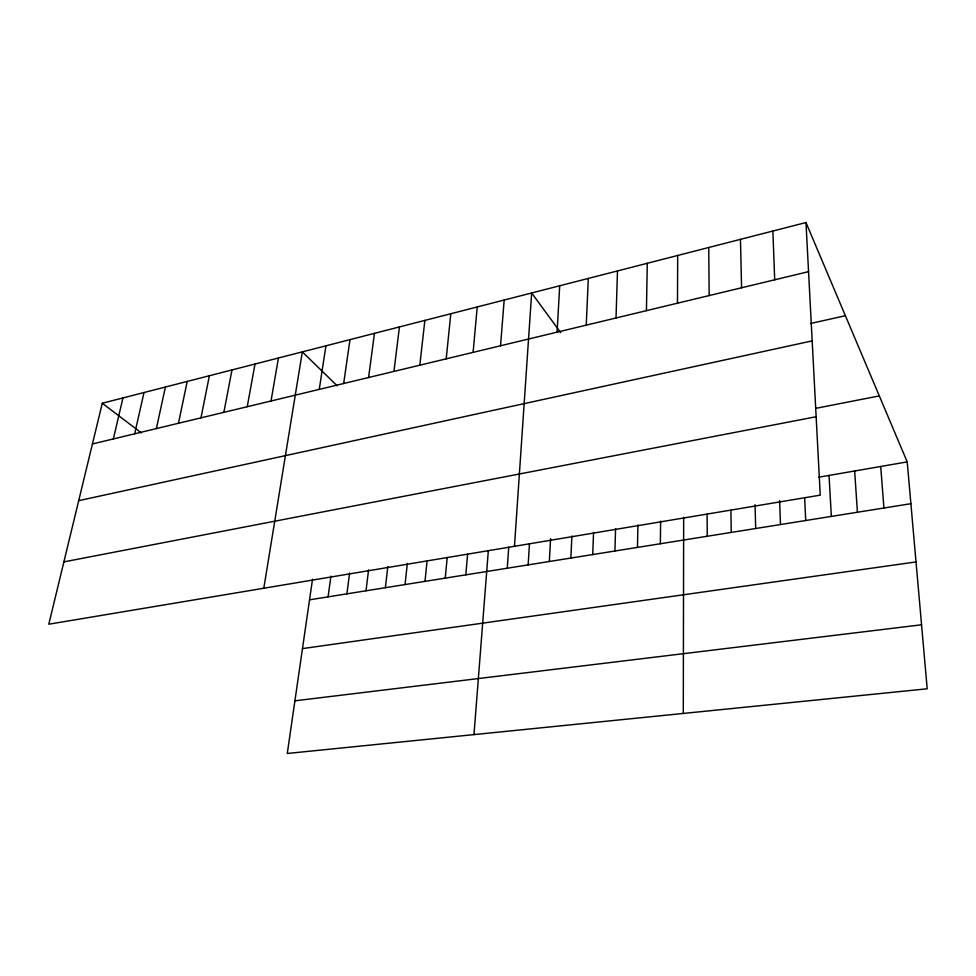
<?xml version="1.0" encoding="UTF-8"?>
<svg xmlns="http://www.w3.org/2000/svg" width="976" height="976" viewBox="0 0 976 976"><rect width="100%" height="100%" fill="white"/><g stroke="black" fill="none" stroke-linecap="round" stroke-linejoin="round"><path stroke-width="1.46" d="M683.285 713.444L683.664 517.28M677.466 303.194L677.698 255.468M660.362 543.754L660.618 521.147M646.429 310.673L647.283 263.288M637.462 547.414L637.914 524.942M614.929 551.013L615.563 528.687M616.027 317.981L617.491 270.938M592.725 554.563L593.554 532.371M586.259 325.142L588.308 278.428M570.875 558.052L571.887 536.007M549.354 561.493L550.586 538.703M557.101 332.157L559.699 285.773M528.15 564.884L529.468 543.742M514.474 546.304L531.664 292.971L560.724 332.657M507.276 568.215L508.74 547.207M473.982 734.599L488.329 550.623M500.542 345.772L504.177 300.035M465.82 574.84L467.602 554.087M473.104 352.373L477.227 306.952M445.251 578.134L447.191 557.503M424.999 581.367L427.073 560.871M446.203 358.851L450.802 313.747M405.04 584.563L407.346 563.335M419.826 365.195L424.865 320.396M385.374 587.698L387.826 566.605M366 590.797L368.586 569.838M393.95 371.417L399.428 326.936M346.907 593.847L349.628 573.01M368.574 377.517L374.467 333.341M328.082 596.861L330.937 576.145M343.674 383.507L349.981 339.636M312.515 579.232L287.286 753.472L927.2 688.8L907.204 461.892L805.981 222.528L102.285 403.247L48.8 624.213L820.243 495.149L805.981 222.528M319.25 389.387L325.923 345.809M263.813 588.235L302.316 351.872L337.232 385.862M271.023 400.99L278.441 358.009M247.233 406.724L255.004 364.024M223.882 412.336L231.983 369.928M200.971 417.85L209.389 375.736M178.462 423.267L187.209 381.433M156.367 428.586L165.408 387.033M134.676 433.795L143.997 392.535M113.362 438.932L122.952 397.927M92.427 443.97L808.543 271.657M810.507 323.507L845.387 315.699M78.702 500.664L812.166 340.892M815.863 408.322L879.303 395.902M63.891 561.883L816.143 416.728M818.657 477.227L907.204 461.892M309.526 599.825L910.889 503.701M302.475 648.613L916.025 561.92M294.911 700.817L921.564 624.786M102.285 403.247L141.374 432.929M880.718 466.479L883.927 508.02M854.659 470.993L857.416 512.254M829.039 475.434L831.345 516.426M804.663 497.894L805.7 520.513M772.87 231.031L774.7 279.807M779.617 500.578L780.483 524.551M755.058 504.69L755.68 528.516M740.467 239.352L741.577 287.774M730.902 510.228L731.268 532.42M708.747 247.501L709.174 295.569M707.1 514.206L707.258 536.251"/></g></svg>
